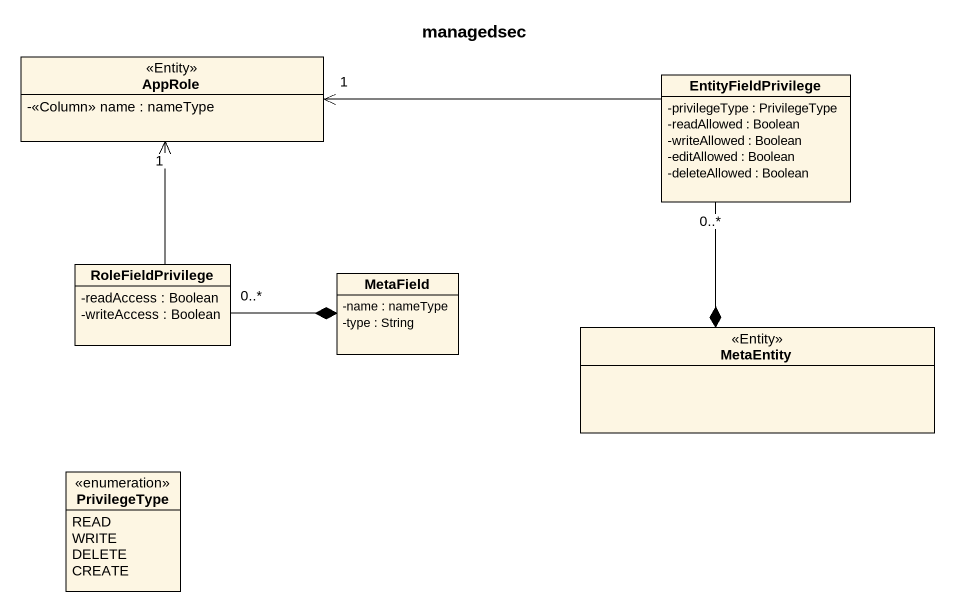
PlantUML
@startuml
title managedsec
hide circle
hide empty members
skinparam classAttributeIconSize 0
class AppRole <<Entity>> {
  -<<Column>> name : nameType
}
class EntityFieldPrivilege {
  -privilegeType : PrivilegeType
  -readAllowed : Boolean
  -writeAllowed : Boolean
  -editAllowed : Boolean
  -deleteAllowed : Boolean
}
class RoleFieldPrivilege {
  -readAccess : Boolean
  -writeAccess : Boolean
}
class MetaField {
  -name : nameType
  -type : String
}
class MetaEntity <<Entity>>
enum PrivilegeType {
  READ
  WRITE
  DELETE
  CREATE
}
EntityFieldPrivilege -left-> "1" AppRole
RoleFieldPrivilege -up-> "1" AppRole
MetaField *-left- "0..*" RoleFieldPrivilege
MetaEntity *-up- "0..*" EntityFieldPrivilege
@enduml
